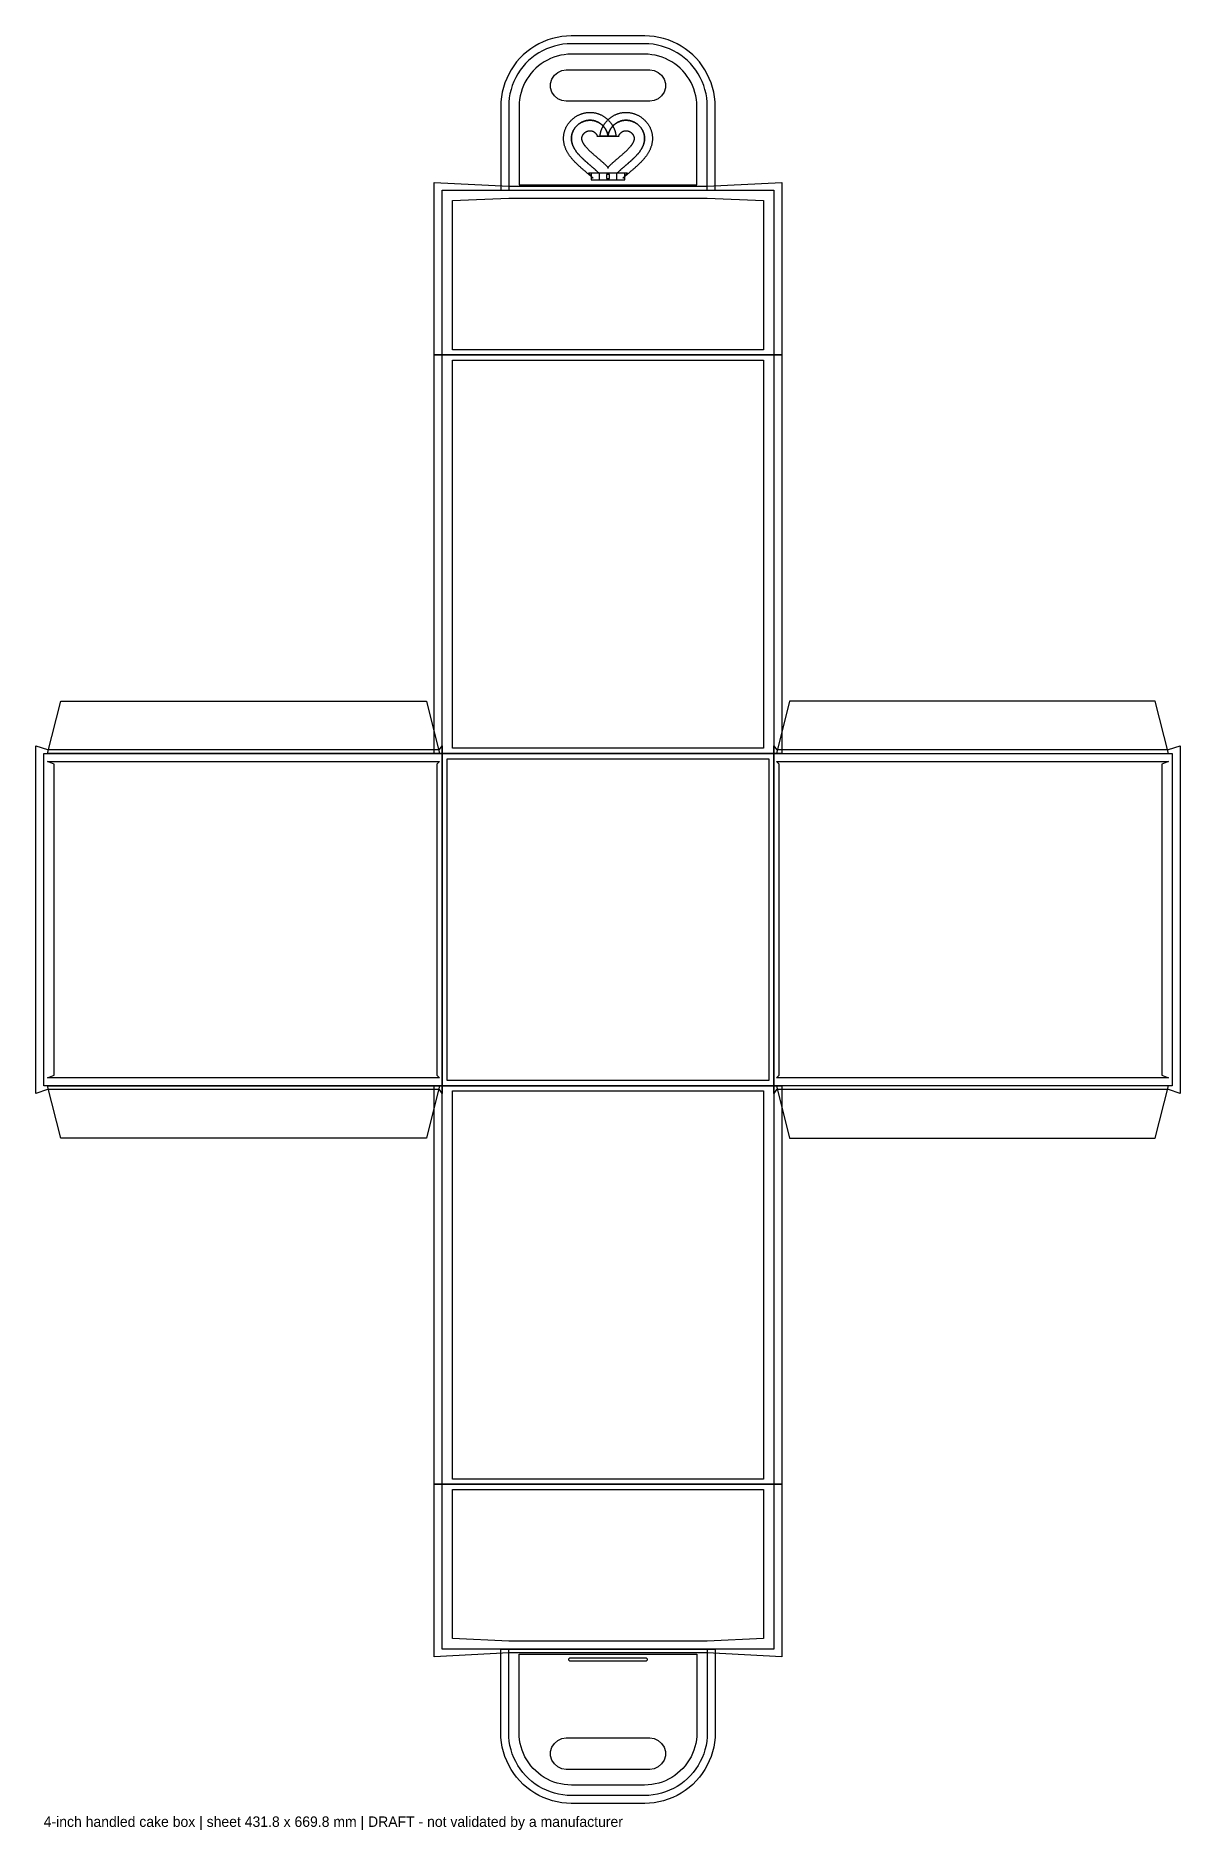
# Model space of a CAD drawing. Header units: millimetres. Extents: x -3 to 435, y -13 to 673.
import ezdxf

# ---------------------------------------------------------------- set-up
doc = ezdxf.new("R2010")
doc.units = ezdxf.units.MM
for name, color, linetype in [('BLEED', 5, 'Continuous'), ('CREASE', 4, 'Continuous'), ('CUT', 6, 'Continuous'), ('GLUE', 2, 'Continuous'), ('INFO', 8, 'Continuous'), ('SAFE', 94, 'Continuous')]:
    doc.layers.add(name, color=color, linetype=linetype)

msp = doc.modelspace()

# ---------------------------------------------------------------- linework, layer by layer
at = {"layer": 'BLEED'}
for points in [[(174.9, 613.8), (256.9, 613.8), (256.9, 645.85), (256.84, 647.64), (256.65, 649.48), (256.34, 651.29), (255.9, 653.08), (255.34, 654.84), (254.67, 656.56), (253.87, 658.22), (252.97, 659.83), (251.96, 661.37), (250.85, 662.84), (249.63, 664.23), (248.33, 665.53), (246.94, 666.75), (245.47, 667.86), (243.93, 668.87), (242.32, 669.77), (240.66, 670.57), (238.94, 671.24), (237.18, 671.8), (235.39, 672.24), (233.58, 672.55), (231.74, 672.74), (229.95, 672.8), (201.85, 672.8), (200.06, 672.74), (198.22, 672.55), (196.41, 672.24), (194.62, 671.8), (192.86, 671.24), (191.14, 670.57), (189.48, 669.77), (187.87, 668.87), (186.33, 667.86), (184.86, 666.75), (183.47, 665.53), (182.17, 664.23), (180.95, 662.84), (179.84, 661.37), (178.83, 659.83), (177.93, 658.22), (177.13, 656.56), (176.46, 654.84), (175.9, 653.08), (175.46, 651.29), (175.15, 649.48), (174.96, 647.64), (174.9, 645.85)], [(208.39, 620.3), (210.19, 618.35), (210.13, 618.4), (210, 618.52), (209.87, 618.65), (209.73, 618.77), (209.6, 618.89), (209.46, 619.02), (209.31, 619.15), (209.17, 619.28), (209.02, 619.41), (208.87, 619.54), (208.72, 619.67), (208.57, 619.8), (208.41, 619.94), (208.26, 620.07), (208.1, 620.21), (207.94, 620.35), (207.77, 620.49), (207.61, 620.63), (207.44, 620.77), (207.28, 620.91), (207.11, 621.06), (206.94, 621.2), (206.77, 621.35), (206.6, 621.49), (206.42, 621.64), (206.25, 621.79), (206.07, 621.94), (205.9, 622.09), (205.72, 622.25), (205.55, 622.4), (205.37, 622.56), (205.19, 622.71), (205.02, 622.87), (204.84, 623.03), (204.66, 623.19), (204.49, 623.36), (204.31, 623.52), (204.14, 623.69), (203.96, 623.86), (203.79, 624.03), (203.62, 624.2), (203.44, 624.37), (203.27, 624.54), (203.1, 624.72), (202.93, 624.9), (202.77, 625.08), (202.6, 625.26), (202.44, 625.45), (202.28, 625.63), (202.12, 625.82), (201.96, 626.01), (201.8, 626.2), (201.65, 626.4), (201.5, 626.6), (201.35, 626.8), (201.2, 627), (201.06, 627.2), (200.92, 627.41), (200.79, 627.62), (200.65, 627.83), (200.52, 628.04), (200.4, 628.26), (200.28, 628.48), (200.16, 628.7), (200.05, 628.93), (199.94, 629.15), (199.83, 629.38), (199.73, 629.61), (199.64, 629.85), (199.55, 630.08), (199.46, 630.32), (199.38, 630.56), (199.31, 630.8), (199.24, 631.04), (199.18, 631.29), (199.12, 631.54), (199.07, 631.78), (199.03, 632.03), (198.99, 632.28), (198.96, 632.54), (198.93, 632.79), (198.92, 633.04), (198.9, 633.3), (198.9, 633.55), (198.9, 633.8), (198.91, 634.06), (198.93, 634.31), (198.95, 634.56), (198.98, 634.82), (199.01, 635.07), (199.05, 635.32), (199.1, 635.56), (199.16, 635.81), (199.22, 636.06), (199.29, 636.3), (199.36, 636.54), (199.44, 636.78), (199.53, 637.02), (199.62, 637.25), (199.72, 637.48), (199.83, 637.71), (199.94, 637.93), (200.05, 638.16), (200.17, 638.38), (200.3, 638.59), (200.43, 638.8), (200.57, 639.01), (200.71, 639.22), (200.86, 639.42), (201.01, 639.62), (201.17, 639.81), (201.33, 640), (201.5, 640.19), (201.67, 640.37), (201.84, 640.54), (202.02, 640.72), (202.21, 640.89), (202.39, 641.05), (202.58, 641.21), (202.78, 641.36), (202.97, 641.52), (203.18, 641.66), (203.38, 641.8), (203.59, 641.94), (203.8, 642.07), (204.01, 642.19), (204.23, 642.31), (204.45, 642.43), (204.67, 642.54), (204.89, 642.64), (205.12, 642.74), (205.35, 642.84), (205.58, 642.92), (205.81, 643.01), (206.04, 643.08), (206.28, 643.15), (206.52, 643.22), (206.76, 643.28), (207, 643.33), (207.24, 643.38), (207.48, 643.42), (207.72, 643.46), (207.96, 643.49), (208.21, 643.51), (208.45, 643.53), (208.69, 643.54), (208.94, 643.55), (209.18, 643.55), (209.42, 643.54), (209.66, 643.53), (209.9, 643.51), (210.14, 643.48), (210.38, 643.45), (210.62, 643.42), (210.86, 643.38), (211.09, 643.33), (211.32, 643.28), (211.55, 643.22), (211.78, 643.15), (212, 643.08), (212.23, 643.01), (212.44, 642.93), (212.66, 642.85), (212.88, 642.76), (213.09, 642.66), (213.29, 642.56), (213.5, 642.46), (213.7, 642.36), (213.9, 642.24), (214.09, 642.13), (214.28, 642.01), (214.46, 641.89), (214.65, 641.77), (214.82, 641.64), (215, 641.51), (215.17, 641.37), (215.33, 641.24), (215.49, 641.1), (215.65, 640.96), (215.81, 640.81), (215.95, 640.67), (216.1, 640.52), (216.24, 640.38), (216.38, 640.23), (216.51, 640.08), (216.64, 639.93), (216.76, 639.77), (216.88, 639.62), (216.99, 639.47), (217.1, 639.32), (217.21, 639.16), (217.31, 639.01), (217.41, 638.86), (217.51, 638.71), (217.6, 638.56), (217.69, 638.41), (217.77, 638.26), (217.85, 638.11), (217.93, 637.96), (218, 637.81), (218.07, 637.67), (218.13, 637.53), (218.2, 637.39), (218.26, 637.25), (218.31, 637.11), (218.36, 636.98), (218.41, 636.85), (218.46, 636.72), (218.5, 636.59), (218.54, 636.46), (218.58, 636.34), (218.62, 636.22), (218.65, 636.11), (218.68, 636), (218.71, 635.89), (218.73, 635.78), (218.75, 635.68), (218.77, 635.58), (218.79, 635.48), (218.81, 635.39), (218.83, 635.3), (218.84, 635.21), (218.85, 635.13), (218.86, 635.05), (218.87, 634.98), (218.88, 634.91), (218.88, 634.84), (218.89, 634.78), (218.89, 634.72), (218.9, 634.67), (218.9, 634.62), (218.9, 634.57), (218.9, 634.53), (215.9, 634.51), (212.9, 634.53), (212.9, 634.57), (212.9, 634.62), (212.9, 634.67), (212.91, 634.72), (212.91, 634.78), (212.92, 634.84), (212.92, 634.91), (212.93, 634.98), (212.94, 635.05), (212.95, 635.13), (212.96, 635.21), (212.97, 635.3), (212.99, 635.39), (213.01, 635.48), (213.03, 635.58), (213.05, 635.68), (213.07, 635.78), (213.09, 635.89), (213.12, 636), (213.15, 636.11), (213.18, 636.22), (213.22, 636.34), (213.26, 636.46), (213.3, 636.59), (213.34, 636.72), (213.39, 636.85), (213.44, 636.98), (213.49, 637.11), (213.54, 637.25), (213.6, 637.39), (213.67, 637.53), (213.73, 637.67), (213.8, 637.81), (213.87, 637.96), (213.95, 638.11), (214.03, 638.26), (214.11, 638.41), (214.2, 638.56), (214.29, 638.71), (214.39, 638.86), (214.49, 639.01), (214.59, 639.16), (214.7, 639.32), (214.81, 639.47), (214.92, 639.62), (215.04, 639.77), (215.16, 639.93), (215.29, 640.08), (215.42, 640.23), (215.56, 640.38), (215.7, 640.52), (215.85, 640.67), (215.99, 640.81), (216.15, 640.96), (216.31, 641.1), (216.47, 641.24), (216.63, 641.37), (216.8, 641.51), (216.98, 641.64), (217.15, 641.77), (217.34, 641.89), (217.52, 642.01), (217.71, 642.13), (217.9, 642.24), (218.1, 642.36), (218.3, 642.46), (218.51, 642.56), (218.71, 642.66), (218.92, 642.76), (219.14, 642.85), (219.36, 642.93), (219.57, 643.01), (219.8, 643.08), (220.02, 643.15), (220.25, 643.22), (220.48, 643.28), (220.71, 643.33), (220.94, 643.38), (221.18, 643.42), (221.42, 643.45), (221.66, 643.48), (221.9, 643.51), (222.14, 643.53), (222.38, 643.54), (222.62, 643.55), (222.86, 643.55), (223.11, 643.54), (223.35, 643.53), (223.59, 643.51), (223.84, 643.49), (224.08, 643.46), (224.32, 643.42), (224.56, 643.38), (224.8, 643.33), (225.04, 643.28), (225.28, 643.22), (225.52, 643.15), (225.76, 643.08), (225.99, 643.01), (226.22, 642.92), (226.45, 642.84), (226.68, 642.74), (226.91, 642.64), (227.13, 642.54), (227.35, 642.43), (227.57, 642.31), (227.79, 642.19), (228, 642.07), (228.21, 641.94), (228.42, 641.8), (228.62, 641.66), (228.83, 641.52), (229.02, 641.36), (229.22, 641.21), (229.41, 641.05), (229.59, 640.89), (229.78, 640.72), (229.96, 640.54), (230.13, 640.37), (230.3, 640.19), (230.47, 640), (230.63, 639.81), (230.79, 639.62), (230.94, 639.42), (231.09, 639.22), (231.23, 639.01), (231.37, 638.8), (231.5, 638.59), (231.63, 638.38), (231.75, 638.16), (231.86, 637.93), (231.97, 637.71), (232.08, 637.48), (232.18, 637.25), (232.27, 637.02), (232.36, 636.78), (232.44, 636.54), (232.51, 636.3), (232.58, 636.06), (232.64, 635.81), (232.7, 635.56), (232.75, 635.32), (232.79, 635.07), (232.82, 634.82), (232.85, 634.56), (232.87, 634.31), (232.89, 634.06), (232.9, 633.8), (232.9, 633.55), (232.9, 633.3), (232.88, 633.04), (232.87, 632.79), (232.84, 632.54), (232.81, 632.28), (232.77, 632.03), (232.73, 631.78), (232.68, 631.54), (232.62, 631.29), (232.56, 631.04), (232.49, 630.8), (232.42, 630.56), (232.34, 630.32), (232.25, 630.08), (232.16, 629.85), (232.07, 629.61), (231.97, 629.38), (231.86, 629.15), (231.75, 628.93), (231.64, 628.7), (231.52, 628.48), (231.4, 628.26), (231.28, 628.04), (231.15, 627.83), (231.01, 627.62), (230.88, 627.41), (230.74, 627.2), (230.6, 627), (230.45, 626.8), (230.3, 626.6), (230.15, 626.4), (230, 626.2), (229.84, 626.01), (229.68, 625.82), (229.52, 625.63), (229.36, 625.45), (229.2, 625.26), (229.03, 625.08), (228.87, 624.9), (228.7, 624.72), (228.53, 624.54), (228.36, 624.37), (228.18, 624.2), (228.01, 624.03), (227.84, 623.86), (227.66, 623.69), (227.49, 623.52), (227.31, 623.36), (227.14, 623.19), (226.96, 623.03), (226.78, 622.87), (226.61, 622.71), (226.43, 622.56), (226.25, 622.4), (226.08, 622.25), (225.9, 622.09), (225.73, 621.94), (225.55, 621.79), (225.38, 621.64), (225.2, 621.49), (225.03, 621.35), (224.86, 621.2), (224.69, 621.06), (224.52, 620.91), (224.36, 620.77), (224.19, 620.63), (224.03, 620.49), (223.86, 620.35), (223.7, 620.21), (223.54, 620.07), (223.39, 619.94), (223.23, 619.8), (223.08, 619.67), (222.93, 619.54), (222.78, 619.41), (222.63, 619.28), (222.49, 619.15), (222.34, 619.02), (222.2, 618.89), (222.07, 618.77), (221.93, 618.65), (221.8, 618.52), (221.67, 618.4), (221.61, 618.35), (223.41, 620.3)], [(209.46, 617.8), (222.34, 617.8), (222.34, 620.3), (209.46, 620.3)], [(149.4, 616.8), (177.9, 615.3), (253.9, 615.3), (282.4, 616.8), (282.4, 550.8), (149.4, 550.8)], [(149.4, 550.8), (282.4, 550.8), (282.4, 398.4), (149.4, 398.4)], [(-3, 401.4), (1.5, 399.9), (151.4, 399.9), (152.4, 401.4), (152.4, 268.4), (151.4, 269.9), (1.5, 269.9), (-3, 268.4)], [(152.4, 398.4), (279.4, 398.4), (279.4, 271.4), (152.4, 271.4)], [(279.4, 401.4), (280.4, 399.9), (430.3, 399.9), (434.8, 401.4), (434.8, 268.4), (430.3, 269.9), (280.4, 269.9), (279.4, 268.4)], [(149.4, 271.4), (282.4, 271.4), (282.4, 119), (149.4, 119)], [(149.4, 119), (282.4, 119), (282.4, 53), (253.9, 54.5), (177.9, 54.5), (149.4, 53)], [(174.9, 56), (256.9, 56), (256.9, 23.95), (256.84, 22.16), (256.65, 20.32), (256.34, 18.51), (255.9, 16.72), (255.34, 14.96), (254.67, 13.24), (253.87, 11.58), (252.97, 9.97), (251.96, 8.43), (250.85, 6.96), (249.63, 5.57), (248.33, 4.27), (246.94, 3.05), (245.47, 1.94), (243.93, 0.93), (242.32, 0.03), (240.66, -0.77), (238.94, -1.44), (237.18, -2), (235.39, -2.44), (233.58, -2.75), (231.74, -2.94), (229.95, -3), (201.85, -3), (200.06, -2.94), (198.22, -2.75), (196.41, -2.44), (194.62, -2), (192.86, -1.44), (191.14, -0.77), (189.48, 0.03), (187.87, 0.93), (186.33, 1.94), (184.86, 3.05), (183.47, 4.27), (182.17, 5.57), (180.95, 6.96), (179.84, 8.43), (178.83, 9.97), (177.93, 11.58), (177.13, 13.24), (176.46, 14.96), (175.9, 16.72), (175.46, 18.51), (175.15, 20.32), (174.96, 22.16), (174.9, 23.95)]]:
    msp.add_lwpolyline(points, close=True, dxfattribs=at)
at = {"layer": 'CREASE'}
for p, q in [((219.34, 620.3), (212.46, 620.3)), ((212.46, 617.8), (219.34, 617.8)), ((177.9, 613.8), (253.9, 613.8)), ((152.4, 550.8), (279.4, 550.8)), ((1.5, 398.4), (151.4, 398.4)), ((152.4, 398.4), (279.4, 398.4)), ((152.4, 271.4), (152.4, 398.4)), ((279.4, 398.4), (279.4, 271.4)), ((280.4, 398.4), (430.3, 398.4)), ((151.4, 271.4), (1.5, 271.4)), ((279.4, 271.4), (152.4, 271.4)), ((430.3, 271.4), (280.4, 271.4)), ((279.4, 119), (152.4, 119)), ((253.9, 56), (177.9, 56))]:
    msp.add_line(p, q, dxfattribs=at)
at = {"layer": 'CUT'}
for points in [[(253.9, 613.8), (253.9, 645.8), (253.84, 647.44), (253.68, 649.07), (253.4, 650.68), (253.01, 652.28), (252.51, 653.84), (251.91, 655.36), (251.21, 656.84), (250.41, 658.27), (249.51, 659.64), (248.52, 660.95), (247.44, 662.18), (246.28, 663.34), (245.05, 664.42), (243.74, 665.41), (242.37, 666.31), (240.94, 667.11), (239.46, 667.81), (237.94, 668.41), (236.38, 668.91), (234.78, 669.3), (233.17, 669.58), (231.54, 669.74), (229.9, 669.8), (201.9, 669.8), (200.26, 669.74), (198.63, 669.58), (197.02, 669.3), (195.42, 668.91), (193.86, 668.41), (192.34, 667.81), (190.86, 667.11), (189.43, 666.31), (188.06, 665.41), (186.75, 664.42), (185.52, 663.34), (184.36, 662.18), (183.28, 660.95), (182.29, 659.64), (181.39, 658.27), (180.59, 656.84), (179.89, 655.36), (179.29, 653.84), (178.79, 652.28), (178.4, 650.68), (178.12, 649.07), (177.96, 647.44), (177.9, 645.8), (177.9, 613.8)], [(212.46, 620.3), (212.33, 620.45), (212.19, 620.58), (212.05, 620.71), (211.91, 620.84), (211.76, 620.98), (211.61, 621.11), (211.47, 621.25), (211.32, 621.38), (211.16, 621.52), (211.01, 621.66), (210.85, 621.79), (210.69, 621.93), (210.54, 622.07), (210.38, 622.21), (210.21, 622.35), (210.05, 622.49), (209.89, 622.63), (209.72, 622.77), (209.56, 622.91), (209.39, 623.05), (209.22, 623.2), (209.05, 623.34), (208.88, 623.48), (208.72, 623.63), (208.55, 623.77), (208.38, 623.92), (208.21, 624.06), (208.04, 624.21), (207.87, 624.36), (207.7, 624.5), (207.53, 624.65), (207.36, 624.8), (207.19, 624.95), (207.03, 625.1), (206.86, 625.25), (206.7, 625.4), (206.53, 625.55), (206.37, 625.71), (206.21, 625.86), (206.05, 626.01), (205.89, 626.17), (205.73, 626.32), (205.58, 626.48), (205.42, 626.63), (205.27, 626.79), (205.12, 626.95), (204.98, 627.11), (204.83, 627.27), (204.69, 627.43), (204.55, 627.59), (204.41, 627.75), (204.28, 627.91), (204.15, 628.07), (204.02, 628.24), (203.89, 628.4), (203.77, 628.57), (203.65, 628.73), (203.54, 628.9), (203.42, 629.07), (203.31, 629.23), (203.21, 629.4), (203.11, 629.57), (203.01, 629.74), (202.91, 629.91), (202.82, 630.08), (202.74, 630.25), (202.65, 630.43), (202.57, 630.6), (202.5, 630.77), (202.43, 630.94), (202.36, 631.12), (202.3, 631.29), (202.24, 631.47), (202.19, 631.64), (202.14, 631.82), (202.1, 631.99), (202.06, 632.17), (202.02, 632.34), (201.99, 632.52), (201.96, 632.69), (201.94, 632.87), (201.92, 633.04), (201.91, 633.22), (201.9, 633.4), (201.9, 633.57), (201.9, 633.74), (201.91, 633.92), (201.92, 634.09), (201.93, 634.26), (201.95, 634.44), (201.98, 634.61), (202, 634.78), (202.04, 634.95), (202.08, 635.12), (202.12, 635.28), (202.16, 635.45), (202.22, 635.62), (202.27, 635.78), (202.33, 635.94), (202.4, 636.1), (202.46, 636.26), (202.54, 636.42), (202.61, 636.58), (202.69, 636.73), (202.78, 636.89), (202.87, 637.04), (202.96, 637.18), (203.06, 637.33), (203.16, 637.48), (203.26, 637.62), (203.37, 637.76), (203.48, 637.89), (203.59, 638.03), (203.71, 638.16), (203.83, 638.29), (203.96, 638.41), (204.08, 638.54), (204.21, 638.66), (204.35, 638.77), (204.48, 638.89), (204.62, 639), (204.76, 639.11), (204.9, 639.21), (205.05, 639.31), (205.2, 639.41), (205.35, 639.5), (205.5, 639.59), (205.66, 639.67), (205.81, 639.76), (205.97, 639.83), (206.13, 639.91), (206.29, 639.98), (206.45, 640.05), (206.61, 640.11), (206.78, 640.17), (206.94, 640.22), (207.11, 640.27), (207.28, 640.32), (207.45, 640.36), (207.61, 640.4), (207.78, 640.43), (207.95, 640.46), (208.12, 640.48), (208.29, 640.5), (208.46, 640.52), (208.63, 640.53), (208.8, 640.54), (208.97, 640.55), (209.14, 640.55), (209.31, 640.54), (209.47, 640.53), (209.64, 640.52), (209.8, 640.5), (209.97, 640.48), (210.13, 640.46), (210.29, 640.43), (210.46, 640.4), (210.62, 640.36), (210.77, 640.32), (210.93, 640.27), (211.09, 640.23), (211.24, 640.18), (211.39, 640.12), (211.54, 640.06), (211.69, 640), (211.83, 639.94), (211.98, 639.87), (212.12, 639.8), (212.26, 639.72), (212.4, 639.65), (212.53, 639.57), (212.66, 639.48), (212.79, 639.4), (212.92, 639.31), (213.04, 639.22), (213.17, 639.13), (213.29, 639.04), (213.4, 638.94), (213.52, 638.84), (213.63, 638.74), (213.74, 638.64), (213.84, 638.54), (213.95, 638.43), (214.04, 638.33), (214.14, 638.22), (214.24, 638.12), (214.33, 638.01), (214.42, 637.9), (214.5, 637.79), (214.58, 637.68), (214.66, 637.57), (214.74, 637.46), (214.81, 637.35), (214.89, 637.24), (214.95, 637.14), (215.02, 637.03), (215.08, 636.92), (215.14, 636.81), (215.2, 636.71), (215.25, 636.6), (215.3, 636.5), (215.35, 636.4), (215.4, 636.29), (215.44, 636.2), (215.48, 636.1), (215.52, 636), (215.56, 635.91), (215.59, 635.82), (215.63, 635.73), (215.66, 635.64), (215.68, 635.56), (215.71, 635.47), (215.73, 635.39), (215.75, 635.32), (215.77, 635.24), (215.79, 635.17), (215.81, 635.11), (215.82, 635.04), (215.83, 634.98), (215.85, 634.92), (215.86, 634.87), (215.86, 634.82), (215.87, 634.77), (215.88, 634.72), (215.88, 634.68), (215.89, 634.65), (215.89, 634.61), (215.89, 634.58), (215.9, 634.56), (215.9, 634.54), (215.9, 634.52), (215.9, 634.51), (215.9, 634.5), (215.9, 634.49), (215.9, 634.49), (215.9, 634.49), (215.9, 634.5), (215.9, 634.51), (215.9, 634.52), (215.9, 634.54), (215.9, 634.56), (215.91, 634.58), (215.91, 634.61), (215.91, 634.65), (215.92, 634.68), (215.92, 634.72), (215.93, 634.77), (215.94, 634.82), (215.94, 634.87), (215.95, 634.92), (215.97, 634.98), (215.98, 635.04), (215.99, 635.11), (216.01, 635.17), (216.03, 635.24), (216.05, 635.32), (216.07, 635.39), (216.09, 635.47), (216.12, 635.56), (216.14, 635.64), (216.17, 635.73), (216.21, 635.82), (216.24, 635.91), (216.28, 636), (216.32, 636.1), (216.36, 636.2), (216.4, 636.29), (216.45, 636.4), (216.5, 636.5), (216.55, 636.6), (216.6, 636.71), (216.66, 636.81), (216.72, 636.92), (216.78, 637.03), (216.85, 637.14), (216.91, 637.24), (216.99, 637.35), (217.06, 637.46), (217.14, 637.57), (217.22, 637.68), (217.3, 637.79), (217.38, 637.9), (217.47, 638.01), (217.56, 638.12), (217.66, 638.22), (217.76, 638.33), (217.85, 638.43), (217.96, 638.54), (218.06, 638.64), (218.17, 638.74), (218.28, 638.84), (218.4, 638.94), (218.51, 639.04), (218.63, 639.13), (218.76, 639.22), (218.88, 639.31), (219.01, 639.4), (219.14, 639.48), (219.27, 639.57), (219.4, 639.65), (219.54, 639.72), (219.68, 639.8), (219.82, 639.87), (219.97, 639.94), (220.11, 640), (220.26, 640.06), (220.41, 640.12), (220.56, 640.18), (220.71, 640.23), (220.87, 640.27), (221.03, 640.32), (221.18, 640.36), (221.34, 640.4), (221.51, 640.43), (221.67, 640.46), (221.83, 640.48), (222, 640.5), (222.16, 640.52), (222.33, 640.53), (222.49, 640.54), (222.66, 640.55), (222.83, 640.55), (223, 640.54), (223.17, 640.53), (223.34, 640.52), (223.51, 640.5), (223.68, 640.48), (223.85, 640.46), (224.02, 640.43), (224.19, 640.4), (224.35, 640.36), (224.52, 640.32), (224.69, 640.27), (224.86, 640.22), (225.02, 640.17), (225.19, 640.11), (225.35, 640.05), (225.51, 639.98), (225.67, 639.91), (225.83, 639.83), (225.99, 639.76), (226.14, 639.67), (226.3, 639.59), (226.45, 639.5), (226.6, 639.41), (226.75, 639.31), (226.9, 639.21), (227.04, 639.11), (227.18, 639), (227.32, 638.89), (227.45, 638.77), (227.59, 638.66), (227.72, 638.54), (227.84, 638.41), (227.97, 638.29), (228.09, 638.16), (228.21, 638.03), (228.32, 637.89), (228.43, 637.76), (228.54, 637.62), (228.64, 637.48), (228.74, 637.33), (228.84, 637.18), (228.93, 637.04), (229.02, 636.89), (229.11, 636.73), (229.19, 636.58), (229.26, 636.42), (229.34, 636.26), (229.4, 636.1), (229.47, 635.94), (229.53, 635.78), (229.58, 635.62), (229.64, 635.45), (229.68, 635.28), (229.72, 635.12), (229.76, 634.95), (229.8, 634.78), (229.82, 634.61), (229.85, 634.44), (229.87, 634.26), (229.88, 634.09), (229.89, 633.92), (229.9, 633.74), (229.9, 633.57), (229.9, 633.4), (229.89, 633.22), (229.88, 633.04), (229.86, 632.87), (229.84, 632.69), (229.81, 632.52), (229.78, 632.34), (229.74, 632.17), (229.7, 631.99), (229.66, 631.82), (229.61, 631.64), (229.56, 631.47), (229.5, 631.29), (229.44, 631.12), (229.37, 630.94), (229.3, 630.77), (229.23, 630.6), (229.15, 630.43), (229.06, 630.25), (228.98, 630.08), (228.89, 629.91), (228.79, 629.74), (228.69, 629.57), (228.59, 629.4), (228.49, 629.23), (228.38, 629.07), (228.26, 628.9), (228.15, 628.73), (228.03, 628.57), (227.91, 628.4), (227.78, 628.24), (227.65, 628.07), (227.52, 627.91), (227.39, 627.75), (227.25, 627.59), (227.11, 627.43), (226.97, 627.27), (226.82, 627.11), (226.68, 626.95), (226.53, 626.79), (226.38, 626.63), (226.22, 626.48), (226.07, 626.32), (225.91, 626.17), (225.75, 626.01), (225.59, 625.86), (225.43, 625.71), (225.27, 625.55), (225.1, 625.4), (224.94, 625.25), (224.77, 625.1), (224.61, 624.95), (224.44, 624.8), (224.27, 624.65), (224.1, 624.5), (223.93, 624.36), (223.76, 624.21), (223.59, 624.06), (223.42, 623.92), (223.25, 623.77), (223.08, 623.63), (222.92, 623.48), (222.75, 623.34), (222.58, 623.2), (222.41, 623.05), (222.24, 622.91), (222.08, 622.77), (221.91, 622.63), (221.75, 622.49), (221.59, 622.35), (221.42, 622.21), (221.26, 622.07), (221.11, 621.93), (220.95, 621.79), (220.79, 621.66), (220.64, 621.52), (220.48, 621.38), (220.33, 621.25), (220.19, 621.11), (220.04, 620.98), (219.89, 620.84), (219.75, 620.71), (219.61, 620.58), (219.47, 620.45), (219.34, 620.3)], [(212.46, 620.3), (212.46, 617.8)], [(219.34, 617.8), (219.34, 620.3)], [(152.4, 550.8), (152.4, 613.8), (177.9, 613.8)], [(253.9, 613.8), (279.4, 613.8), (279.4, 550.8)], [(152.4, 398.4), (152.4, 550.8)], [(279.4, 550.8), (279.4, 398.4)], [(1.5, 271.4), (0, 271.4), (0, 398.4), (1.5, 398.4)], [(151.4, 398.4), (152.4, 398.4)], [(279.4, 398.4), (280.4, 398.4)], [(430.3, 398.4), (431.8, 398.4), (431.8, 271.4), (430.3, 271.4)], [(152.4, 271.4), (151.4, 271.4)], [(152.4, 119), (152.4, 271.4)], [(279.4, 271.4), (279.4, 119)], [(280.4, 271.4), (279.4, 271.4)], [(177.9, 56), (152.4, 56), (152.4, 119)], [(279.4, 119), (279.4, 56), (253.9, 56)], [(253.9, 56), (253.9, 24), (253.84, 22.36), (253.68, 20.73), (253.4, 19.12), (253.01, 17.52), (252.51, 15.96), (251.91, 14.44), (251.21, 12.96), (250.41, 11.53), (249.51, 10.16), (248.52, 8.85), (247.44, 7.62), (246.28, 6.46), (245.05, 5.38), (243.74, 4.39), (242.37, 3.49), (240.94, 2.69), (239.46, 1.99), (237.94, 1.39), (236.38, 0.89), (234.78, 0.5), (233.17, 0.22), (231.54, 0.06), (229.9, 0), (201.9, 0), (200.26, 0.06), (198.63, 0.22), (197.02, 0.5), (195.42, 0.89), (193.86, 1.39), (192.34, 1.99), (190.86, 2.69), (189.43, 3.49), (188.06, 4.39), (186.75, 5.38), (185.52, 6.46), (184.36, 7.62), (183.28, 8.85), (182.29, 10.16), (181.39, 11.53), (180.59, 12.96), (179.89, 14.44), (179.29, 15.96), (178.79, 17.52), (178.4, 19.12), (178.12, 20.73), (177.96, 22.36), (177.9, 24), (177.9, 56)]]:
    msp.add_lwpolyline(points, dxfattribs=at)
for points in [[(199.9, 659.8), (231.9, 659.8), (233.59, 659.56), (235.14, 658.85), (236.43, 657.73), (237.36, 656.29), (237.84, 654.65), (237.84, 652.95), (237.36, 651.31), (236.43, 649.87), (235.14, 648.75), (233.59, 648.04), (231.9, 647.8), (199.9, 647.8), (198.21, 648.04), (196.66, 648.75), (195.37, 649.87), (194.44, 651.31), (193.96, 652.95), (193.96, 654.65), (194.44, 656.29), (195.37, 657.73), (196.66, 658.85), (198.21, 659.56)], [(212.46, 617.8), (219.34, 617.8), (219.34, 620.3), (219.34, 620.3), (219.47, 620.45), (219.61, 620.58), (219.75, 620.71), (219.89, 620.84), (220.04, 620.98), (220.19, 621.11), (220.33, 621.25), (220.48, 621.38), (220.64, 621.52), (220.79, 621.66), (220.95, 621.79), (221.11, 621.93), (221.26, 622.07), (221.42, 622.21), (221.59, 622.35), (221.75, 622.49), (221.91, 622.63), (222.08, 622.77), (222.24, 622.91), (222.41, 623.05), (222.58, 623.2), (222.75, 623.34), (222.92, 623.48), (223.08, 623.63), (223.25, 623.77), (223.42, 623.92), (223.59, 624.06), (223.76, 624.21), (223.93, 624.36), (224.1, 624.5), (224.27, 624.65), (224.44, 624.8), (224.61, 624.95), (224.77, 625.1), (224.94, 625.25), (225.1, 625.4), (225.27, 625.55), (225.43, 625.71), (225.59, 625.86), (225.75, 626.01), (225.91, 626.17), (226.07, 626.32), (226.22, 626.48), (226.38, 626.63), (226.53, 626.79), (226.68, 626.95), (226.82, 627.11), (226.97, 627.27), (227.11, 627.43), (227.25, 627.59), (227.39, 627.75), (227.52, 627.91), (227.65, 628.07), (227.78, 628.24), (227.91, 628.4), (228.03, 628.57), (228.15, 628.73), (228.26, 628.9), (228.38, 629.07), (228.49, 629.23), (228.59, 629.4), (228.69, 629.57), (228.79, 629.74), (228.89, 629.91), (228.98, 630.08), (229.06, 630.25), (229.15, 630.43), (229.23, 630.6), (229.3, 630.77), (229.37, 630.94), (229.44, 631.12), (229.5, 631.29), (229.56, 631.47), (229.61, 631.64), (229.66, 631.82), (229.7, 631.99), (229.74, 632.17), (229.78, 632.34), (229.81, 632.52), (229.84, 632.69), (229.86, 632.87), (229.88, 633.04), (229.89, 633.22), (229.9, 633.4), (229.9, 633.57), (229.9, 633.74), (229.89, 633.92), (229.88, 634.09), (229.87, 634.26), (229.85, 634.44), (229.82, 634.61), (229.8, 634.78), (229.76, 634.95), (229.72, 635.12), (229.68, 635.28), (229.64, 635.45), (229.58, 635.62), (229.53, 635.78), (229.47, 635.94), (229.4, 636.1), (229.34, 636.26), (229.26, 636.42), (229.19, 636.58), (229.11, 636.73), (229.02, 636.89), (228.93, 637.04), (228.84, 637.18), (228.74, 637.33), (228.64, 637.48), (228.54, 637.62), (228.43, 637.76), (228.32, 637.89), (228.21, 638.03), (228.09, 638.16), (227.97, 638.29), (227.84, 638.41), (227.72, 638.54), (227.59, 638.66), (227.45, 638.77), (227.32, 638.89), (227.18, 639), (227.04, 639.11), (226.9, 639.21), (226.75, 639.31), (226.6, 639.41), (226.45, 639.5), (226.3, 639.59), (226.14, 639.67), (225.99, 639.76), (225.83, 639.83), (225.67, 639.91), (225.51, 639.98), (225.35, 640.05), (225.19, 640.11), (225.02, 640.17), (224.86, 640.22), (224.69, 640.27), (224.52, 640.32), (224.35, 640.36), (224.19, 640.4), (224.02, 640.43), (223.85, 640.46), (223.68, 640.48), (223.51, 640.5), (223.34, 640.52), (223.17, 640.53), (223, 640.54), (222.83, 640.55), (222.66, 640.55), (222.49, 640.54), (222.33, 640.53), (222.16, 640.52), (222, 640.5), (221.83, 640.48), (221.67, 640.46), (221.51, 640.43), (221.34, 640.4), (221.18, 640.36), (221.03, 640.32), (220.87, 640.27), (220.71, 640.23), (220.56, 640.18), (220.41, 640.12), (220.26, 640.06), (220.11, 640), (219.97, 639.94), (219.82, 639.87), (219.68, 639.8), (219.54, 639.72), (219.4, 639.65), (219.27, 639.57), (219.14, 639.48), (219.01, 639.4), (218.88, 639.31), (218.76, 639.22), (218.63, 639.13), (218.51, 639.04), (218.4, 638.94), (218.28, 638.84), (218.17, 638.74), (218.06, 638.64), (217.96, 638.54), (217.85, 638.43), (217.76, 638.33), (217.66, 638.22), (217.56, 638.12), (217.47, 638.01), (217.38, 637.9), (217.3, 637.79), (217.22, 637.68), (217.14, 637.57), (217.06, 637.46), (216.99, 637.35), (216.91, 637.24), (216.85, 637.14), (216.78, 637.03), (216.72, 636.92), (216.66, 636.81), (216.6, 636.71), (216.55, 636.6), (216.5, 636.5), (216.45, 636.4), (216.4, 636.29), (216.36, 636.2), (216.32, 636.1), (216.28, 636), (216.24, 635.91), (216.21, 635.82), (216.17, 635.73), (216.14, 635.64), (216.12, 635.56), (216.09, 635.47), (216.07, 635.39), (216.05, 635.32), (216.03, 635.24), (216.01, 635.17), (215.99, 635.11), (215.98, 635.04), (215.97, 634.98), (215.95, 634.92), (215.94, 634.87), (215.94, 634.82), (215.93, 634.77), (215.92, 634.72), (215.92, 634.68), (215.91, 634.65), (215.91, 634.61), (215.91, 634.58), (215.9, 634.56), (215.9, 634.54), (215.9, 634.52), (215.9, 634.51), (215.9, 634.5), (215.9, 634.49), (215.9, 634.49), (215.9, 634.49), (215.9, 634.5), (215.9, 634.51), (215.9, 634.52), (215.9, 634.54), (215.9, 634.56), (215.89, 634.58), (215.89, 634.61), (215.89, 634.65), (215.88, 634.68), (215.88, 634.72), (215.87, 634.77), (215.86, 634.82), (215.86, 634.87), (215.85, 634.92), (215.83, 634.98), (215.82, 635.04), (215.81, 635.11), (215.79, 635.17), (215.77, 635.24), (215.75, 635.32), (215.73, 635.39), (215.71, 635.47), (215.68, 635.56), (215.66, 635.64), (215.63, 635.73), (215.59, 635.82), (215.56, 635.91), (215.52, 636), (215.48, 636.1), (215.44, 636.2), (215.4, 636.29), (215.35, 636.4), (215.3, 636.5), (215.25, 636.6), (215.2, 636.71), (215.14, 636.81), (215.08, 636.92), (215.02, 637.03), (214.95, 637.14), (214.89, 637.24), (214.81, 637.35), (214.74, 637.46), (214.66, 637.57), (214.58, 637.68), (214.5, 637.79), (214.42, 637.9), (214.33, 638.01), (214.24, 638.12), (214.14, 638.22), (214.04, 638.33), (213.95, 638.43), (213.84, 638.54), (213.74, 638.64), (213.63, 638.74), (213.52, 638.84), (213.4, 638.94), (213.29, 639.04), (213.17, 639.13), (213.04, 639.22), (212.92, 639.31), (212.79, 639.4), (212.66, 639.48), (212.53, 639.57), (212.4, 639.65), (212.26, 639.72), (212.12, 639.8), (211.98, 639.87), (211.83, 639.94), (211.69, 640), (211.54, 640.06), (211.39, 640.12), (211.24, 640.18), (211.09, 640.23), (210.93, 640.27), (210.77, 640.32), (210.62, 640.36), (210.46, 640.4), (210.29, 640.43), (210.13, 640.46), (209.97, 640.48), (209.8, 640.5), (209.64, 640.52), (209.47, 640.53), (209.31, 640.54), (209.14, 640.55), (208.97, 640.55), (208.8, 640.54), (208.63, 640.53), (208.46, 640.52), (208.29, 640.5), (208.12, 640.48), (207.95, 640.46), (207.78, 640.43), (207.61, 640.4), (207.45, 640.36), (207.28, 640.32), (207.11, 640.27), (206.94, 640.22), (206.78, 640.17), (206.61, 640.11), (206.45, 640.05), (206.29, 639.98), (206.13, 639.91), (205.97, 639.83), (205.81, 639.76), (205.66, 639.67), (205.5, 639.59), (205.35, 639.5), (205.2, 639.41), (205.05, 639.31), (204.9, 639.21), (204.76, 639.11), (204.62, 639), (204.48, 638.89), (204.35, 638.77), (204.21, 638.66), (204.08, 638.54), (203.96, 638.41), (203.83, 638.29), (203.71, 638.16), (203.59, 638.03), (203.48, 637.89), (203.37, 637.76), (203.26, 637.62), (203.16, 637.48), (203.06, 637.33), (202.96, 637.18), (202.87, 637.04), (202.78, 636.89), (202.69, 636.73), (202.61, 636.58), (202.54, 636.42), (202.46, 636.26), (202.4, 636.1), (202.33, 635.94), (202.27, 635.78), (202.22, 635.62), (202.16, 635.45), (202.12, 635.28), (202.08, 635.12), (202.04, 634.95), (202, 634.78), (201.98, 634.61), (201.95, 634.44), (201.93, 634.26), (201.92, 634.09), (201.91, 633.92), (201.9, 633.74), (201.9, 633.57), (201.9, 633.4), (201.91, 633.22), (201.92, 633.04), (201.94, 632.87), (201.96, 632.69), (201.99, 632.52), (202.02, 632.34), (202.06, 632.17), (202.1, 631.99), (202.14, 631.82), (202.19, 631.64), (202.24, 631.47), (202.3, 631.29), (202.36, 631.12), (202.43, 630.94), (202.5, 630.77), (202.57, 630.6), (202.65, 630.43), (202.74, 630.25), (202.82, 630.08), (202.91, 629.91), (203.01, 629.74), (203.11, 629.57), (203.21, 629.4), (203.31, 629.23), (203.42, 629.07), (203.54, 628.9), (203.65, 628.73), (203.77, 628.57), (203.89, 628.4), (204.02, 628.24), (204.15, 628.07), (204.28, 627.91), (204.41, 627.75), (204.55, 627.59), (204.69, 627.43), (204.83, 627.27), (204.98, 627.11), (205.12, 626.95), (205.27, 626.79), (205.42, 626.63), (205.58, 626.48), (205.73, 626.32), (205.89, 626.17), (206.05, 626.01), (206.21, 625.86), (206.37, 625.71), (206.53, 625.55), (206.7, 625.4), (206.86, 625.25), (207.03, 625.1), (207.19, 624.95), (207.36, 624.8), (207.53, 624.65), (207.7, 624.5), (207.87, 624.36), (208.04, 624.21), (208.21, 624.06), (208.38, 623.92), (208.55, 623.77), (208.72, 623.63), (208.88, 623.48), (209.05, 623.34), (209.22, 623.2), (209.39, 623.05), (209.56, 622.91), (209.72, 622.77), (209.89, 622.63), (210.05, 622.49), (210.21, 622.35), (210.38, 622.21), (210.54, 622.07), (210.69, 621.93), (210.85, 621.79), (211.01, 621.66), (211.16, 621.52), (211.32, 621.38), (211.47, 621.25), (211.61, 621.11), (211.76, 620.98), (211.91, 620.84), (212.05, 620.71), (212.19, 620.58), (212.33, 620.45), (212.46, 620.3), (212.46, 620.3)], [(201.5, 52.6), (230.3, 52.6), (230.47, 52.58), (230.62, 52.5), (230.75, 52.39), (230.85, 52.25), (230.89, 52.09), (230.89, 51.91), (230.85, 51.75), (230.75, 51.61), (230.62, 51.5), (230.47, 51.42), (230.3, 51.4), (201.5, 51.4), (201.33, 51.42), (201.18, 51.5), (201.05, 51.61), (200.95, 51.75), (200.91, 51.91), (200.91, 52.09), (200.95, 52.25), (201.05, 52.39), (201.18, 52.5), (201.33, 52.58)], [(199.9, 22), (231.9, 22), (233.59, 21.76), (235.14, 21.05), (236.43, 19.93), (237.36, 18.49), (237.84, 16.85), (237.84, 15.15), (237.36, 13.51), (236.43, 12.07), (235.14, 10.95), (233.59, 10.24), (231.9, 10), (199.9, 10), (198.21, 10.24), (196.66, 10.95), (195.37, 12.07), (194.44, 13.51), (193.96, 15.15), (193.96, 16.85), (194.44, 18.49), (195.37, 19.93), (196.66, 21.05), (198.21, 21.76)]]:
    msp.add_lwpolyline(points, close=True, dxfattribs=at)
at = {"layer": 'GLUE'}
for points in [[(151.4, 398.4), (1.5, 398.4), (6.5, 418.4), (146.4, 418.4)], [(280.4, 398.4), (430.3, 398.4), (425.3, 418.4), (285.4, 418.4)], [(1.5, 271.4), (151.4, 271.4), (146.4, 251.4), (6.5, 251.4)], [(430.3, 271.4), (280.4, 271.4), (285.4, 251.4), (425.3, 251.4)]]:
    msp.add_lwpolyline(points, close=True, dxfattribs=at)
at = {"layer": 'SAFE'}
for points in [[(181.9, 615.8), (249.9, 615.8), (249.9, 645.73), (249.85, 647.16), (249.71, 648.52), (249.48, 649.87), (249.16, 651.2), (248.74, 652.5), (248.24, 653.77), (247.66, 655), (246.99, 656.19), (246.24, 657.33), (245.41, 658.42), (244.52, 659.45), (243.55, 660.42), (242.52, 661.31), (241.43, 662.14), (240.29, 662.89), (239.1, 663.56), (237.87, 664.14), (236.6, 664.64), (235.3, 665.06), (233.97, 665.38), (232.62, 665.61), (231.26, 665.75), (229.83, 665.8), (201.97, 665.8), (200.54, 665.75), (199.18, 665.61), (197.83, 665.38), (196.5, 665.06), (195.2, 664.64), (193.93, 664.14), (192.7, 663.56), (191.51, 662.89), (190.37, 662.14), (189.28, 661.31), (188.25, 660.42), (187.28, 659.45), (186.39, 658.42), (185.56, 657.33), (184.81, 656.19), (184.14, 655), (183.56, 653.77), (183.06, 652.5), (182.64, 651.2), (182.32, 649.87), (182.09, 648.52), (181.95, 647.16), (181.9, 645.73)], [(216.06, 622.3), (215.18, 623.25), (214.94, 623.48), (214.78, 623.63), (214.63, 623.78), (214.47, 623.92), (214.31, 624.07), (214.15, 624.22), (213.98, 624.36), (213.82, 624.51), (213.66, 624.65), (213.49, 624.8), (213.32, 624.95), (213.16, 625.09), (212.99, 625.23), (212.82, 625.38), (212.66, 625.52), (212.49, 625.67), (212.32, 625.81), (212.15, 625.96), (211.98, 626.1), (211.81, 626.24), (211.65, 626.38), (211.48, 626.53), (211.31, 626.67), (211.15, 626.81), (210.98, 626.95), (210.82, 627.09), (210.66, 627.23), (210.49, 627.37), (210.33, 627.51), (210.17, 627.65), (210.02, 627.79), (209.86, 627.93), (209.71, 628.07), (209.56, 628.21), (209.41, 628.34), (209.26, 628.48), (209.11, 628.62), (208.97, 628.75), (208.83, 628.89), (208.69, 629.02), (208.56, 629.16), (208.42, 629.29), (208.29, 629.42), (208.17, 629.55), (208.05, 629.68), (207.92, 629.81), (207.81, 629.94), (207.69, 630.07), (207.58, 630.19), (207.48, 630.32), (207.38, 630.44), (207.28, 630.57), (207.18, 630.69), (207.09, 630.81), (207, 630.93), (206.92, 631.05), (206.84, 631.16), (206.76, 631.28), (206.68, 631.39), (206.62, 631.5), (206.55, 631.61), (206.49, 631.71), (206.43, 631.82), (206.37, 631.92), (206.32, 632.03), (206.27, 632.12), (206.23, 632.22), (206.19, 632.32), (206.15, 632.41), (206.12, 632.5), (206.08, 632.59), (206.06, 632.68), (206.03, 632.76), (206.01, 632.85), (205.99, 632.93), (205.97, 633.01), (205.95, 633.09), (205.94, 633.16), (205.93, 633.24), (205.92, 633.31), (205.91, 633.39), (205.9, 633.46), (205.9, 633.53), (205.9, 633.6), (205.9, 633.66), (205.9, 633.73), (205.91, 633.8), (205.91, 633.86), (205.92, 633.93), (205.93, 634), (205.94, 634.06), (205.95, 634.13), (205.97, 634.19), (205.98, 634.25), (206, 634.32), (206.02, 634.38), (206.04, 634.45), (206.07, 634.51), (206.09, 634.58), (206.12, 634.64), (206.15, 634.71), (206.18, 634.77), (206.22, 634.83), (206.25, 634.9), (206.29, 634.96), (206.33, 635.03), (206.37, 635.09), (206.41, 635.15), (206.46, 635.21), (206.51, 635.28), (206.56, 635.34), (206.61, 635.4), (206.66, 635.46), (206.72, 635.52), (206.77, 635.57), (206.83, 635.63), (206.89, 635.68), (206.95, 635.74), (207.01, 635.79), (207.08, 635.84), (207.14, 635.89), (207.21, 635.94), (207.28, 635.99), (207.35, 636.03), (207.42, 636.08), (207.49, 636.12), (207.56, 636.16), (207.63, 636.19), (207.7, 636.23), (207.78, 636.26), (207.85, 636.3), (207.92, 636.33), (208, 636.35), (208.07, 636.38), (208.15, 636.4), (208.22, 636.43), (208.29, 636.45), (208.37, 636.47), (208.44, 636.48), (208.51, 636.5), (208.59, 636.51), (208.66, 636.52), (208.73, 636.53), (208.8, 636.54), (208.87, 636.54), (208.94, 636.54), (209.01, 636.55), (209.08, 636.55), (209.15, 636.54), (209.22, 636.54), (209.28, 636.54), (209.35, 636.53), (209.42, 636.52), (209.48, 636.51), (209.55, 636.5), (209.61, 636.49), (209.68, 636.47), (209.74, 636.45), (209.8, 636.44), (209.86, 636.42), (209.92, 636.4), (209.99, 636.38), (210.05, 636.35), (210.11, 636.33), (210.17, 636.3), (210.22, 636.27), (210.28, 636.24), (210.34, 636.21), (210.4, 636.18), (210.45, 636.15), (210.51, 636.11), (210.56, 636.08), (210.62, 636.04), (210.67, 636), (210.73, 635.96), (210.78, 635.92), (210.83, 635.88), (210.88, 635.83), (210.93, 635.79), (210.98, 635.74), (211.03, 635.7), (211.07, 635.65), (211.12, 635.6), (211.16, 635.55), (211.21, 635.5), (211.25, 635.45), (211.29, 635.4), (211.33, 635.35), (211.37, 635.3), (211.41, 635.25), (211.45, 635.2), (211.48, 635.14), (211.51, 635.09), (211.55, 635.04), (211.58, 634.99), (211.61, 634.94), (211.63, 634.89), (211.66, 634.84), (211.69, 634.79), (211.71, 634.74), (211.73, 634.7), (211.75, 634.65), (211.77, 634.61), (211.79, 634.56), (211.81, 634.52), (211.82, 634.48), (211.84, 634.45), (211.85, 634.41), (211.86, 634.38), (211.87, 634.34), (211.88, 634.32), (211.89, 634.29), (211.9, 634.26), (211.9, 634.24), (211.91, 634.22), (211.91, 634.21), (211.91, 634.19), (211.91, 634.18), (211.92, 634.18), (211.92, 634.17), (211.92, 634.17), (211.92, 634.17), (211.92, 634.18), (211.91, 634.19), (211.91, 634.2), (211.91, 634.22), (211.91, 634.24), (211.91, 634.26), (211.91, 634.29), (211.9, 634.32), (211.9, 634.36), (211.9, 634.4), (211.9, 634.44), (215.9, 634.46), (219.9, 634.44), (219.9, 634.4), (219.9, 634.36), (219.9, 634.32), (219.89, 634.29), (219.89, 634.26), (219.89, 634.24), (219.89, 634.22), (219.89, 634.2), (219.89, 634.19), (219.88, 634.18), (219.88, 634.17), (219.88, 634.17), (219.88, 634.17), (219.88, 634.18), (219.89, 634.18), (219.89, 634.19), (219.89, 634.21), (219.89, 634.22), (219.9, 634.24), (219.9, 634.26), (219.91, 634.29), (219.92, 634.32), (219.93, 634.34), (219.94, 634.38), (219.95, 634.41), (219.96, 634.45), (219.98, 634.48), (219.99, 634.52), (220.01, 634.56), (220.03, 634.61), (220.05, 634.65), (220.07, 634.7), (220.09, 634.74), (220.11, 634.79), (220.14, 634.84), (220.17, 634.89), (220.19, 634.94), (220.22, 634.99), (220.25, 635.04), (220.29, 635.09), (220.32, 635.14), (220.35, 635.2), (220.39, 635.25), (220.43, 635.3), (220.47, 635.35), (220.51, 635.4), (220.55, 635.45), (220.59, 635.5), (220.64, 635.55), (220.68, 635.6), (220.73, 635.65), (220.77, 635.7), (220.82, 635.74), (220.87, 635.79), (220.92, 635.83), (220.97, 635.88), (221.02, 635.92), (221.07, 635.96), (221.13, 636), (221.18, 636.04), (221.24, 636.08), (221.29, 636.11), (221.35, 636.15), (221.4, 636.18), (221.46, 636.21), (221.52, 636.24), (221.58, 636.27), (221.63, 636.3), (221.69, 636.33), (221.75, 636.35), (221.81, 636.38), (221.88, 636.4), (221.94, 636.42), (222, 636.44), (222.06, 636.45), (222.12, 636.47), (222.19, 636.49), (222.25, 636.5), (222.32, 636.51), (222.38, 636.52), (222.45, 636.53), (222.52, 636.54), (222.58, 636.54), (222.65, 636.54), (222.72, 636.55), (222.79, 636.55), (222.86, 636.54), (222.93, 636.54), (223, 636.54), (223.07, 636.53), (223.14, 636.52), (223.21, 636.51), (223.29, 636.5), (223.36, 636.48), (223.43, 636.47), (223.51, 636.45), (223.58, 636.43), (223.65, 636.4), (223.73, 636.38), (223.8, 636.35), (223.88, 636.33), (223.95, 636.3), (224.02, 636.26), (224.1, 636.23), (224.17, 636.19), (224.24, 636.16), (224.31, 636.12), (224.38, 636.08), (224.45, 636.03), (224.52, 635.99), (224.59, 635.94), (224.66, 635.89), (224.72, 635.84), (224.79, 635.79), (224.85, 635.74), (224.91, 635.68), (224.97, 635.63), (225.03, 635.57), (225.08, 635.52), (225.14, 635.46), (225.19, 635.4), (225.24, 635.34), (225.29, 635.28), (225.34, 635.21), (225.39, 635.15), (225.43, 635.09), (225.47, 635.03), (225.51, 634.96), (225.55, 634.9), (225.58, 634.83), (225.62, 634.77), (225.65, 634.71), (225.68, 634.64), (225.71, 634.58), (225.73, 634.51), (225.76, 634.45), (225.78, 634.38), (225.8, 634.32), (225.82, 634.25), (225.83, 634.19), (225.85, 634.13), (225.86, 634.06), (225.87, 634), (225.88, 633.93), (225.89, 633.86), (225.89, 633.8), (225.9, 633.73), (225.9, 633.66), (225.9, 633.6), (225.9, 633.53), (225.9, 633.46), (225.89, 633.39), (225.88, 633.31), (225.87, 633.24), (225.86, 633.16), (225.85, 633.09), (225.83, 633.01), (225.81, 632.93), (225.79, 632.85), (225.77, 632.76), (225.74, 632.68), (225.72, 632.59), (225.68, 632.5), (225.65, 632.41), (225.61, 632.32), (225.57, 632.22), (225.53, 632.12), (225.48, 632.03), (225.43, 631.92), (225.37, 631.82), (225.31, 631.71), (225.25, 631.61), (225.18, 631.5), (225.12, 631.39), (225.04, 631.28), (224.96, 631.16), (224.88, 631.05), (224.8, 630.93), (224.71, 630.81), (224.62, 630.69), (224.52, 630.57), (224.42, 630.44), (224.32, 630.32), (224.22, 630.19), (224.11, 630.07), (223.99, 629.94), (223.88, 629.81), (223.75, 629.68), (223.63, 629.55), (223.51, 629.42), (223.38, 629.29), (223.24, 629.16), (223.11, 629.02), (222.97, 628.89), (222.83, 628.75), (222.69, 628.62), (222.54, 628.48), (222.39, 628.34), (222.24, 628.21), (222.09, 628.07), (221.94, 627.93), (221.78, 627.79), (221.63, 627.65), (221.47, 627.51), (221.31, 627.37), (221.14, 627.23), (220.98, 627.09), (220.82, 626.95), (220.65, 626.81), (220.49, 626.67), (220.32, 626.53), (220.15, 626.38), (219.99, 626.24), (219.82, 626.1), (219.65, 625.96), (219.48, 625.81), (219.31, 625.67), (219.14, 625.52), (218.98, 625.38), (218.81, 625.23), (218.64, 625.09), (218.48, 624.95), (218.31, 624.8), (218.14, 624.65), (217.98, 624.51), (217.82, 624.36), (217.65, 624.22), (217.49, 624.07), (217.33, 623.92), (217.17, 623.78), (217.02, 623.63), (216.86, 623.48), (216.62, 623.25), (215.74, 622.3)], [(216.46, 619.8), (215.34, 619.8), (215.34, 618.3), (216.46, 618.3)], [(156.4, 609.8), (177.9, 610.8), (253.9, 610.8), (275.4, 609.8), (275.4, 552.8), (156.4, 552.8)], [(156.4, 548.8), (275.4, 548.8), (275.4, 400.4), (156.4, 400.4)], [(4, 394.4), (1.5, 395.4), (151.4, 395.4), (150.4, 394.4), (150.4, 275.4), (151.4, 274.4), (1.5, 274.4), (4, 275.4)], [(154.4, 396.4), (277.4, 396.4), (277.4, 273.4), (154.4, 273.4)], [(281.4, 394.4), (280.4, 395.4), (430.3, 395.4), (427.8, 394.4), (427.8, 275.4), (430.3, 274.4), (280.4, 274.4), (281.4, 275.4)], [(156.4, 269.4), (275.4, 269.4), (275.4, 121), (156.4, 121)], [(156.4, 117), (275.4, 117), (275.4, 60), (253.9, 59), (177.9, 59), (156.4, 60)], [(181.9, 54), (249.9, 54), (249.9, 24.07), (249.85, 22.64), (249.71, 21.28), (249.48, 19.93), (249.16, 18.6), (248.74, 17.3), (248.24, 16.03), (247.66, 14.8), (246.99, 13.61), (246.24, 12.47), (245.41, 11.38), (244.52, 10.35), (243.55, 9.38), (242.52, 8.49), (241.43, 7.66), (240.29, 6.91), (239.1, 6.24), (237.87, 5.66), (236.6, 5.16), (235.3, 4.74), (233.97, 4.42), (232.62, 4.19), (231.26, 4.05), (229.83, 4), (201.97, 4), (200.54, 4.05), (199.18, 4.19), (197.83, 4.42), (196.5, 4.74), (195.2, 5.16), (193.93, 5.66), (192.7, 6.24), (191.51, 6.91), (190.37, 7.66), (189.28, 8.49), (188.25, 9.38), (187.28, 10.35), (186.39, 11.38), (185.56, 12.47), (184.81, 13.61), (184.14, 14.8), (183.56, 16.03), (183.06, 17.3), (182.64, 18.6), (182.32, 19.93), (182.09, 21.28), (181.95, 22.64), (181.9, 24.07)]]:
    msp.add_lwpolyline(points, close=True, dxfattribs=at)

# ---------------------------------------------------------------- texts
at = {"layer": 'INFO'}
msp.add_text('4-inch handled cake box | sheet 431.8 x 669.8 mm | DRAFT - not validated by a manufacturer', height=4, dxfattribs=at).set_placement((0, -12))

doc.saveas('drawing.dxf')
